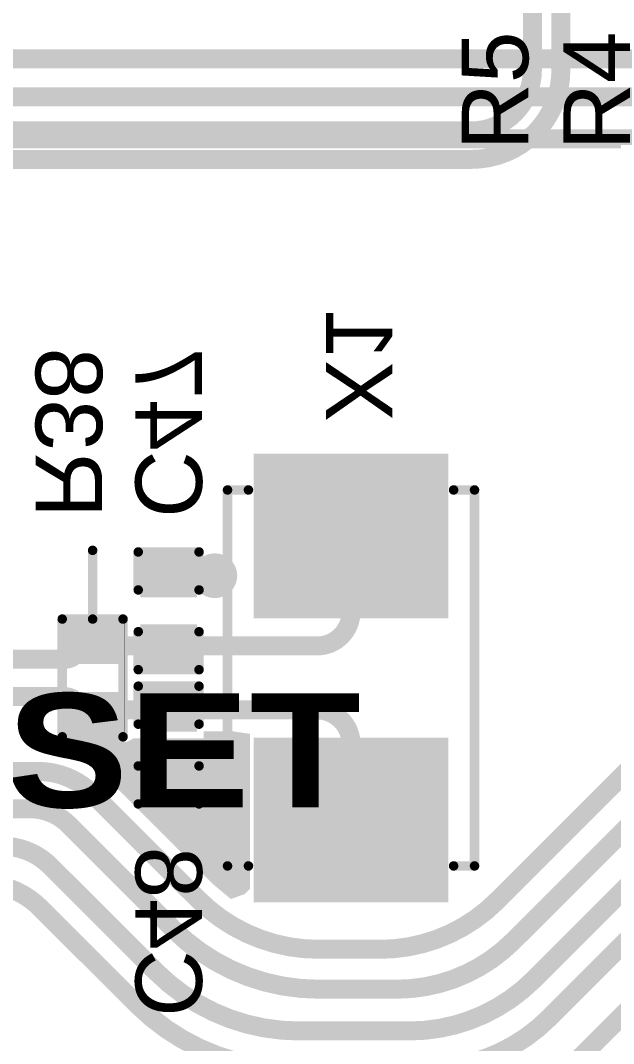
# Model space of a CAD drawing. Header units: inches. Extents: x 0 to 280, y 0 to 81.
# Drawn here: x 133.17 to 141.09, y 55.66 to 69.35 of the extents above; entities that cross this region are included whole.
import ezdxf

# ---------------------------------------------------------------- set-up
doc = ezdxf.new("R2010")
doc.units = ezdxf.units.IN
for name, color, linetype in [('Bottom Layer', 5, 'Continuous'), ('Bottom Overlay', 54, 'Continuous'), ('Bottom Paste', 16, 'Continuous'), ('Bottom Solder', 6, 'Continuous'), ('Top Layer', 1, 'Continuous'), ('Top Overlay', 2, 'Continuous'), ('Via Holes', 16, 'Continuous')]:
    doc.layers.add(name, color=color, linetype=linetype)
doc.styles.add('Arial', font='', dxfattribs={"height": 0.2})
doc.styles.add('Arial Black_Bold', font='', dxfattribs={"height": 0.2})
doc.styles.get('Arial').set_extended_font_data('Arial')
doc.styles.get('Arial Black_Bold').set_extended_font_data('Arial Black', bold=True)

# ---------------------------------------------------------------- blocks, each defined once
blk = doc.blocks.new('C___0402_B_20')
at = {"layer": 'Bottom Layer'}
for points in [[(-0.2413, 0.3175), (-0.2412999999999999, -0.3175), (-0.6985, -0.3175), (-0.6985, 0.3175)], [(0.6985, 0.3175), (0.6985, -0.3175), (0.2413, -0.3175), (0.2412999999999999, 0.3175)]]:
    blk.add_hatch(color=5, dxfattribs=at).paths.add_polyline_path(points)
at = {"layer": 'Bottom Paste'}
for points in [[(-0.2413, 0.3175), (-0.2412999999999999, -0.3175), (-0.6985, -0.3175), (-0.6985, 0.3175)], [(0.6985, 0.3175), (0.6985, -0.3175), (0.2413, -0.3175), (0.2412999999999999, 0.3175)]]:
    blk.add_hatch(color=16, dxfattribs=at).paths.add_polyline_path(points)
at = {"layer": 'Bottom Solder'}
for points in [[(-0.18130012, 0.37749988), (-0.18130012, -0.37749988), (-0.7584998799999999, -0.37749988), (-0.7584998799999999, 0.37749988)], [(0.7584998799999999, 0.37749988), (0.7584998799999999, -0.37749988), (0.18130012, -0.37749988), (0.18130012, 0.37749988)]]:
    blk.add_hatch(color=6, dxfattribs=at).paths.add_polyline_path(points)
at = {"layer": 'Bottom Overlay'}
for points in [[(-0.7874, 0.4064, 0.127, 0.127, 0), (-0.7874, -0.4064, 0.127, 0.127, 0)], [(-0.7874, 0.4064, 0.127, 0.127, 0), (-0.2794, 0.4064, 0.127, 0.127, 0)], [(0.2794, 0.4064, 0.127, 0.127, 0), (0.7874, 0.4064, 0.127, 0.127, 0)], [(0.7874, 0.4064, 0.127, 0.127, 0), (0.7874, -0.4064, 0.127, 0.127, 0)], [(-0.7874, -0.4064, 0.127, 0.127, 0), (-0.2794, -0.4064, 0.127, 0.127, 0)], [(0.2794, -0.4064, 0.127, 0.127, 0), (0.7874, -0.4064, 0.127, 0.127, 0)]]:
    blk.add_lwpolyline(points, format="xyseb", dxfattribs=at)
for points in [[(-0.8191499999999999, 0.4064, 0.0635, 0.0635, 1), (-0.7556499999999999, 0.4064, 0.0635, 0.0635, 1)], [(-0.8191499999999999, 0.4064, 0.0635, 0.0635, 1), (-0.7556499999999999, 0.4064, 0.0635, 0.0635, 1)], [(-0.31115, 0.4064, 0.0635, 0.0635, 1), (-0.24765, 0.4064, 0.0635, 0.0635, 1)], [(0.24765, 0.4064, 0.0635, 0.0635, 1), (0.31115, 0.4064, 0.0635, 0.0635, 1)], [(0.7556499999999999, 0.4064, 0.0635, 0.0635, 1), (0.8191499999999999, 0.4064, 0.0635, 0.0635, 1)], [(0.7556499999999999, 0.4064, 0.0635, 0.0635, 1), (0.8191499999999999, 0.4064, 0.0635, 0.0635, 1)], [(-0.8191499999999999, -0.4064, 0.0635, 0.0635, 1), (-0.7556499999999999, -0.4064, 0.0635, 0.0635, 1)], [(-0.8191499999999999, -0.4064, 0.0635, 0.0635, 1), (-0.7556499999999999, -0.4064, 0.0635, 0.0635, 1)], [(-0.31115, -0.4064, 0.0635, 0.0635, 1), (-0.24765, -0.4064, 0.0635, 0.0635, 1)], [(0.24765, -0.4064, 0.0635, 0.0635, 1), (0.31115, -0.4064, 0.0635, 0.0635, 1)], [(0.7556499999999999, -0.4064, 0.0635, 0.0635, 1), (0.8191499999999999, -0.4064, 0.0635, 0.0635, 1)], [(0.7556499999999999, -0.4064, 0.0635, 0.0635, 1), (0.8191499999999999, -0.4064, 0.0635, 0.0635, 1)]]:
    blk.add_lwpolyline(points, format="xyseb", close=True, dxfattribs=at)
blk = doc.blocks.new('C___0402_B_21')
at = {"layer": 'Bottom Layer'}
for points in [[(-0.2413, 0.3175), (-0.2412999999999999, -0.3175), (-0.6985, -0.3175), (-0.6985, 0.3175)], [(0.6985, 0.3175), (0.6985, -0.3175), (0.2413, -0.3175), (0.2412999999999999, 0.3175)]]:
    blk.add_hatch(color=5, dxfattribs=at).paths.add_polyline_path(points)
at = {"layer": 'Bottom Paste'}
for points in [[(-0.2413, 0.3175), (-0.2412999999999999, -0.3175), (-0.6985, -0.3175), (-0.6985, 0.3175)], [(0.6985, 0.3175), (0.6985, -0.3175), (0.2413, -0.3175), (0.2412999999999999, 0.3175)]]:
    blk.add_hatch(color=16, dxfattribs=at).paths.add_polyline_path(points)
at = {"layer": 'Bottom Solder'}
for points in [[(-0.18130012, 0.37749988), (-0.18130012, -0.37749988), (-0.7584998799999999, -0.37749988), (-0.7584998799999999, 0.37749988)], [(0.7584998799999999, 0.37749988), (0.7584998799999999, -0.37749988), (0.18130012, -0.37749988), (0.18130012, 0.37749988)]]:
    blk.add_hatch(color=6, dxfattribs=at).paths.add_polyline_path(points)
at = {"layer": 'Bottom Overlay'}
for points in [[(-0.7874, -0.4064, 0.127, 0.127, 0), (-0.7874, 0.4064, 0.127, 0.127, 0)], [(-0.2794, 0.4064, 0.127, 0.127, 0), (-0.7874, 0.4064, 0.127, 0.127, 0)], [(0.7874, 0.4064, 0.127, 0.127, 0), (0.2794, 0.4064, 0.127, 0.127, 0)], [(0.7874, -0.4064, 0.127, 0.127, 0), (0.7874, 0.4064, 0.127, 0.127, 0)], [(-0.2794, -0.4064, 0.127, 0.127, 0), (-0.7874, -0.4064, 0.127, 0.127, 0)], [(0.7874, -0.4064, 0.127, 0.127, 0), (0.2794, -0.4064, 0.127, 0.127, 0)]]:
    blk.add_lwpolyline(points, format="xyseb", dxfattribs=at)
for points in [[(-0.8191499999999999, 0.4064, 0.0635, 0.0635, 1), (-0.7556499999999999, 0.4064, 0.0635, 0.0635, 1)], [(-0.8191499999999999, 0.4064, 0.0635, 0.0635, 1), (-0.7556499999999999, 0.4064, 0.0635, 0.0635, 1)], [(-0.31115, 0.4064, 0.0635, 0.0635, 1), (-0.24765, 0.4064, 0.0635, 0.0635, 1)], [(0.24765, 0.4064, 0.0635, 0.0635, 1), (0.31115, 0.4064, 0.0635, 0.0635, 1)], [(0.7556499999999999, 0.4064, 0.0635, 0.0635, 1), (0.8191499999999999, 0.4064, 0.0635, 0.0635, 1)], [(0.7556499999999999, 0.4064, 0.0635, 0.0635, 1), (0.8191499999999999, 0.4064, 0.0635, 0.0635, 1)], [(-0.8191499999999999, -0.4064, 0.0635, 0.0635, 1), (-0.7556499999999999, -0.4064, 0.0635, 0.0635, 1)], [(-0.8191499999999999, -0.4064, 0.0635, 0.0635, 1), (-0.7556499999999999, -0.4064, 0.0635, 0.0635, 1)], [(-0.31115, -0.4064, 0.0635, 0.0635, 1), (-0.24765, -0.4064, 0.0635, 0.0635, 1)], [(0.24765, -0.4064, 0.0635, 0.0635, 1), (0.31115, -0.4064, 0.0635, 0.0635, 1)], [(0.7556499999999999, -0.4064, 0.0635, 0.0635, 1), (0.8191499999999999, -0.4064, 0.0635, 0.0635, 1)], [(0.7556499999999999, -0.4064, 0.0635, 0.0635, 1), (0.8191499999999999, -0.4064, 0.0635, 0.0635, 1)]]:
    blk.add_lwpolyline(points, format="xyseb", close=True, dxfattribs=at)
blk = doc.blocks.new('0153G2_8_000F20DTNJL_B_43')
at = {"layer": 'Bottom Layer'}
for points in [[(-2.89999928, 1.20000014), (-0.8999982, 1.20000014), (-0.8999982, -1.20000014), (-2.89999928, -1.20000014)], [(0.90000074, 1.20000014), (2.90000182, 1.20000014), (2.90000182, -1.20000014), (0.90000074, -1.20000014)]]:
    blk.add_hatch(color=5, dxfattribs=at).paths.add_polyline_path(points)
at = {"layer": 'Bottom Paste'}
for points in [[(-2.89999928, 1.20000014), (-0.8999982, 1.20000014), (-0.8999982, -1.20000014), (-2.89999928, -1.20000014)], [(0.90000074, 1.20000014), (2.90000182, 1.20000014), (2.90000182, -1.20000014), (0.90000074, -1.20000014)]]:
    blk.add_hatch(color=16, dxfattribs=at).paths.add_polyline_path(points)
at = {"layer": 'Bottom Solder'}
for points in [[(-3.00159928, 1.30160014), (-0.7983982000000001, 1.30160014), (-0.7983982000000001, -1.30160014), (-3.00159928, -1.30160014)], [(0.7984007399999999, 1.30160014), (3.00160182, 1.30160014), (3.00160182, -1.30160014), (0.7984007399999999, -1.30160014)]]:
    blk.add_hatch(color=6, dxfattribs=at).paths.add_polyline_path(points)
at = {"layer": 'Bottom Overlay'}
for points in [[(2.5146, 1.651, 0.127, 0.127, 0), (-2.5146, 1.651, 0.127, 0.127, 0)], [(-2.5146, 1.3716, 0.127, 0.127, 0), (-2.5146, 1.651, 0.127, 0.127, 0)], [(2.5146, 1.3716, 0.127, 0.127, 0), (2.5146, 1.651, 0.127, 0.127, 0)], [(-2.5146, -1.651, 0.127, 0.127, 0), (-2.5146, -1.3716, 0.127, 0.127, 0)], [(2.5146, -1.651, 0.127, 0.127, 0), (2.5146, -1.3716, 0.127, 0.127, 0)], [(2.5146, -1.651, 0.127, 0.127, 0), (-2.5146, -1.651, 0.127, 0.127, 0)]]:
    blk.add_lwpolyline(points, format="xyseb", dxfattribs=at)
for points in [[(-2.54635, 1.651, 0.0635, 0.0635, 1), (-2.48285, 1.651, 0.0635, 0.0635, 1)], [(-2.54635, 1.651, 0.0635, 0.0635, 1), (-2.48285, 1.651, 0.0635, 0.0635, 1)], [(2.48285, 1.651, 0.0635, 0.0635, 1), (2.54635, 1.651, 0.0635, 0.0635, 1)], [(2.48285, 1.651, 0.0635, 0.0635, 1), (2.54635, 1.651, 0.0635, 0.0635, 1)], [(-2.54635, 1.3716, 0.0635, 0.0635, 1), (-2.48285, 1.3716, 0.0635, 0.0635, 1)], [(2.48285, 1.3716, 0.0635, 0.0635, 1), (2.54635, 1.3716, 0.0635, 0.0635, 1)], [(-2.54635, -1.3716, 0.0635, 0.0635, 1), (-2.48285, -1.3716, 0.0635, 0.0635, 1)], [(2.48285, -1.3716, 0.0635, 0.0635, 1), (2.54635, -1.3716, 0.0635, 0.0635, 1)], [(-2.54635, -1.651, 0.0635, 0.0635, 1), (-2.48285, -1.651, 0.0635, 0.0635, 1)], [(-2.54635, -1.651, 0.0635, 0.0635, 1), (-2.48285, -1.651, 0.0635, 0.0635, 1)], [(2.48285, -1.651, 0.0635, 0.0635, 1), (2.54635, -1.651, 0.0635, 0.0635, 1)], [(2.48285, -1.651, 0.0635, 0.0635, 1), (2.54635, -1.651, 0.0635, 0.0635, 1)]]:
    blk.add_lwpolyline(points, format="xyseb", close=True, dxfattribs=at)
blk = doc.blocks.new('R___0402_B_73')
at = {"layer": 'Bottom Layer'}
for points in [[(-0.2413, 0.3175), (-0.2412999999999999, -0.3175), (-0.6985, -0.3175), (-0.6985, 0.3175)], [(0.6985, 0.3175), (0.6985, -0.3175), (0.2413, -0.3175), (0.2412999999999999, 0.3175)]]:
    blk.add_hatch(color=5, dxfattribs=at).paths.add_polyline_path(points)
at = {"layer": 'Bottom Paste'}
for points in [[(-0.2413, 0.3175), (-0.2412999999999999, -0.3175), (-0.6985, -0.3175), (-0.6985, 0.3175)], [(0.6985, 0.3175), (0.6985, -0.3175), (0.2413, -0.3175), (0.2412999999999999, 0.3175)]]:
    blk.add_hatch(color=16, dxfattribs=at).paths.add_polyline_path(points)
at = {"layer": 'Bottom Solder'}
for points in [[(-0.18629884, 0.37250116), (-0.1862988399999999, -0.37250116), (-0.75350116, -0.37250116), (-0.75350116, 0.37250116)], [(0.75350116, 0.37250116), (0.75350116, -0.37250116), (0.18629884, -0.37250116), (0.1862988399999999, 0.37250116)]]:
    blk.add_hatch(color=6, dxfattribs=at).paths.add_polyline_path(points)
at = {"layer": 'Bottom Overlay'}
for points in [[(-0.7874, -0.4064, 0.127, 0.127, 0), (-0.7874, 0.4064, 0.127, 0.127, 0)], [(0.7874, 0.4064, 0.127, 0.127, 0), (-0.7874, 0.4064, 0.127, 0.127, 0)], [(0.8128, 0.4318, 0.0032258, 0.0032258, 0), (-0.8128, 0.4318, 0.0032258, 0.0032258, 0)], [(0.7874, -0.4064, 0.127, 0.127, 0), (0.7874, 0.4064, 0.127, 0.127, 0)], [(0.7874, -0.4064, 0.127, 0.127, 0), (-0.7874, -0.4064, 0.127, 0.127, 0)]]:
    blk.add_lwpolyline(points, format="xyseb", dxfattribs=at)
for points in [[(-0.8191499999999999, 0.4064, 0.0635, 0.0635, 1), (-0.7556499999999999, 0.4064, 0.0635, 0.0635, 1)], [(-0.8191499999999999, 0.4064, 0.0635, 0.0635, 1), (-0.7556499999999999, 0.4064, 0.0635, 0.0635, 1)], [(-0.81360518, 0.4318, 0.0016129, 0.0016129, 1), (-0.8119948199999999, 0.4318, 0.0016129, 0.0016129, 1)], [(0.7556499999999999, 0.4064, 0.0635, 0.0635, 1), (0.8191499999999999, 0.4064, 0.0635, 0.0635, 1)], [(0.7556499999999999, 0.4064, 0.0635, 0.0635, 1), (0.8191499999999999, 0.4064, 0.0635, 0.0635, 1)], [(0.8119948199999999, 0.4318, 0.0016129, 0.0016129, 1), (0.81360518, 0.4318, 0.0016129, 0.0016129, 1)], [(-0.8191499999999999, -0.4064, 0.0635, 0.0635, 1), (-0.7556499999999999, -0.4064, 0.0635, 0.0635, 1)], [(-0.8191499999999999, -0.4064, 0.0635, 0.0635, 1), (-0.7556499999999999, -0.4064, 0.0635, 0.0635, 1)], [(0.7556499999999999, -0.4064, 0.0635, 0.0635, 1), (0.8191499999999999, -0.4064, 0.0635, 0.0635, 1)], [(0.7556499999999999, -0.4064, 0.0635, 0.0635, 1), (0.8191499999999999, -0.4064, 0.0635, 0.0635, 1)]]:
    blk.add_lwpolyline(points, format="xyseb", close=True, dxfattribs=at)

msp = doc.modelspace()

# ---------------------------------------------------------------- hatches: boundary and pattern name
at = {"layer": 'Bottom Layer'}
h = msp.add_hatch(color=5, dxfattribs=at)
edge = h.paths.add_edge_path()
edge.add_arc((135.763, 61.91894144), 0.2999994, 0, 360)
msp.add_hatch(color=5, dxfattribs=at).paths.add_polyline_path([(136.23208466, 59.80373866), (136.23208466, 57.72730644), (136.16559508, 57.66126644), (135.97808466, 57.59380403999999), (135.9316052, 57.63194721999999), (135.74299242, 57.78980314), (135.74258094, 57.7902197), (135.74208564, 57.79054989999999), (135.74175544, 57.79104266), (134.33152204, 59.20127859999999), (134.3356343, 59.20539086), (134.06223632, 59.41517707999999), (133.98675768, 59.44644193999999), (134.03728336, 59.70044194), (134.59998226, 59.70044194), (134.59998226, 59.70043939999999), (134.67618734, 59.74254243999999), (135.6159848, 59.74254243999999), (135.6159848, 59.8386662), (135.99254996, 59.8386662)])
h = msp.add_hatch(color=5, dxfattribs=at)
edge = h.paths.add_edge_path()
edge.add_arc((135.763, 59.18374244), 0.2999994, 0, 360)
at = {"layer": 'Top Layer'}
h = msp.add_hatch(color=1, dxfattribs=at)
edge = h.paths.add_edge_path()
edge.add_arc((135.763, 61.91894144), 0.2999994, 0, 360)
h = msp.add_hatch(color=1, dxfattribs=at)
edge = h.paths.add_edge_path()
edge.add_arc((135.763, 59.18374244), 0.2999994, 0, 360)
at = {"layer": 'Via Holes'}
h = msp.add_hatch(color=7, dxfattribs=at)
edge = h.paths.add_edge_path()
edge.add_arc((135.763, 61.91894144), 0.1499997, 0, 360)
h = msp.add_hatch(color=7, dxfattribs=at)
edge = h.paths.add_edge_path()
edge.add_arc((135.763, 59.18374244), 0.1499997, 0, 360)

# ---------------------------------------------------------------- linework, layer by layer
at = {"layer": 'Bottom Layer'}
for points in [[(126.2107585, 68.83215849999999, 0.254, 0.254, 0), (162.2787585, 68.83215849999999, 0.254, 0.254, 0)], [(126.54830418, 68.3241585, 0.254, 0.254, 0), (162.2787585, 68.3241585, 0.254, 0.254, 0)], [(128.01172264, 67.7634408, 0.254, 0.254, 0), (162.2787585, 67.7634408, 0.254, 0.254, 0)], [(139.53655862, 57.57075861999999, 0.254, 0.254, 0), (147.5994, 65.6336, 0.254, 0.254, 0)], [(139.75506466, 57.0349253, 0.254, 0.254, 0), (147.83207162, 65.11193226, 0.254, 0.254, 0)], [(140.03036002, 56.51996062, 0.254, 0.254, 0), (148.0771994, 64.56679999999999, 0.254, 0.254, 0)], [(140.23387498, 56.0050569, 0.254, 0.254, 0), (148.20707722, 63.97825914, 0.254, 0.254, 0)], [(138.60360138, 53.4307415, 0.254, 0.254, 0), (148.54479562, 63.37193573999999, 0.254, 0.254, 0)], [(137.5844848, 61.4352848, 0.254, 0.254, 0), (137.5844848, 62.45134068, 0.254, 0.254, 0)], [(135.1460848, 61.91894144, 0.3809999999999999, 0.3809999999999999, 0), (135.763, 61.91894144, 0.3809999999999999, 0.3809999999999999, 0)], [(137.5844848, 61.4352848, 0.254, 0.254, -0.4142135623730951), (137.12834144, 60.97914143999999, 0.254, 0.254, 0)], [(133.90227474, 60.87574311999999, 0.254, 0.254, 0), (133.94616848, 60.91964194, 0.254, 0.254, 0)], [(133.94616848, 60.91964194, 0.254, 0.254, 0), (134.1300848, 61.02124194, 0.254, 0.254, 0)], [(134.1300848, 61.02124194, 0.254, 0.254, 0), (134.1721853, 60.97914143999999, 0.254, 0.254, 0)], [(134.1721853, 60.97914143999999, 0.254, 0.254, 0), (135.1460848, 60.97914143999999, 0.254, 0.254, 0)], [(135.1460848, 60.97914143999999, 0.254, 0.254, 0), (137.12834144, 60.97914143999999, 0.254, 0.254, 0)], [(130.53288346, 60.80134144, 0.254, 0.254, 0), (133.75445944, 60.80134144, 0.254, 0.254, 0)], [(133.84943512, 60.82290858, 0.254, 0.254, -0.1121163294418892), (133.75445944, 60.80134144, 0.254, 0.254, 0)], [(133.84943512, 60.82290858, 0.254, 0.254, 0), (133.90225696, 60.87572534, 0.254, 0.254, 0)], [(133.90227474, 60.87574311999999, 0.254, 0.254, -2.474844967132024e-05), (133.90225696, 60.87572534, 0.254, 0.254, 0)], [(130.53288346, 60.30134244, 0.254, 0.254, 0), (133.75445944, 60.30134244, 0.254, 0.254, 0)], [(133.75445944, 60.30134244, 0.254, 0.254, -0.1121163294418892), (133.84943512, 60.27977529999999, 0.254, 0.254, 0)], [(133.84943512, 60.27977529999999, 0.254, 0.254, 0), (133.90225696, 60.22695853999999, 0.254, 0.254, 0)], [(133.90225696, 60.22695853999999, 0.254, 0.254, -2.474844967123697e-05), (133.90227474, 60.22694076, 0.254, 0.254, 0)], [(133.90227474, 60.22694076, 0.254, 0.254, 0), (133.94616848, 60.18304194, 0.254, 0.254, 0)], [(133.94616848, 60.18304194, 0.254, 0.254, 0), (134.1300848, 60.08144194, 0.254, 0.254, 0)], [(134.1300848, 60.08144194, 0.254, 0.254, 0), (134.1721853, 60.12354244, 0.254, 0.254, 0)], [(134.1300848, 60.08143939999999, 0.254, 0.254, 0), (134.1721853, 60.12353989999999, 0.254, 0.254, 0)], [(134.1721853, 60.12353989999999, 0.254, 0.254, 0), (137.12834144, 60.12353989999999, 0.254, 0.254, 0)], [(137.12834144, 60.12353989999999, 0.254, 0.254, -0.4142135623730951), (137.5844848, 59.66739653999999, 0.254, 0.254, 0)], [(137.5844848, 58.65134066, 0.254, 0.254, 0), (137.5844848, 59.66739653999999, 0.254, 0.254, 0)], [(130.53288346, 59.3013419, 0.254, 0.254, 0), (133.402197, 59.3013419, 0.254, 0.254, 0)], [(133.402197, 59.3013419, 0.254, 0.254, -0.198912367379658), (134.1300848, 58.99984136, 0.254, 0.254, 0)], [(135.1460848, 59.18374244, 0.3809999999999999, 0.3809999999999999, 0), (135.763, 59.18374244, 0.3809999999999999, 0.3809999999999999, 0)], [(134.1300848, 58.99984136, 0.254, 0.254, 0), (135.5403182, 57.58960796, 0.254, 0.254, 0)], [(130.53288346, 58.8013429, 0.254, 0.254, 0), (133.29352564, 58.8013429, 0.254, 0.254, 0)], [(133.29352564, 58.8013429, 0.254, 0.254, -0.198912367379658), (133.8125848, 58.58634206, 0.254, 0.254, 0)], [(133.8125848, 58.58634206, 0.254, 0.254, 0), (135.20298842, 57.19593843999999, 0.254, 0.254, 0)], [(132.92066888, 58.30134136, 0.254, 0.254, -0.198912367379658), (133.5641093, 58.03481916, 0.254, 0.254, 0)], [(133.5641093, 58.03481916, 0.254, 0.254, 0), (134.9757905, 56.62313795999999, 0.254, 0.254, 0)], [(132.6441848, 57.80134235999999, 0.254, 0.254, -0.198912367379658), (133.42992364, 57.47587692, 0.254, 0.254, 0)], [(135.5403182, 57.58960796, 0.254, 0.254, 0), (135.54155264, 57.58836335999999, 0.254, 0.254, 0)], [(137.1517831, 56.92139745999999, 0.254, 0.254, -0.1989128768127832), (135.54155518, 57.5883659, 0.254, 0.254, 0)], [(139.53655862, 57.57075861999999, 0.254, 0.254, -0.1989791507200739), (137.96943196, 56.92139745999999, 0.254, 0.254, 0)], [(133.42992618, 57.47587692, 0.254, 0.254, 0), (134.71736328, 56.18843982, 0.254, 0.254, 0)], [(135.20298842, 57.19593843999999, 0.254, 0.254, 0), (135.20422286, 57.19469384, 0.254, 0.254, 0)], [(137.15177802, 56.38799745999999, 0.254, 0.254, -0.1989125779773431), (135.2042254, 57.19469638, 0.254, 0.254, 0)], [(139.75506466, 57.0349253, 0.254, 0.254, -0.1990754691493724), (138.19463598, 56.38799745999999, 0.254, 0.254, 0)], [(137.1517831, 56.92139745999999, 0.254, 0.254, 0), (137.15291848, 56.9214, 0.254, 0.254, 0)], [(137.15291848, 56.9214, 0.254, 0.254, 0), (137.96829404, 56.9214, 0.254, 0.254, 0)], [(137.96829404, 56.9214, 0.254, 0.254, 0), (137.96943196, 56.92139745999999, 0.254, 0.254, 0)], [(134.9757905, 56.62313795999999, 0.254, 0.254, 0), (134.97702494, 56.62189336, 0.254, 0.254, 0)], [(136.89077524, 55.82919746, 0.254, 0.254, -0.1989125102580271), (134.97702748, 56.6218959, 0.254, 0.254, 0)], [(140.03036002, 56.51996062, 0.254, 0.254, -0.1990529273874024), (138.3639727, 55.82919746, 0.254, 0.254, 0)], [(137.15177802, 56.38799745999999, 0.254, 0.254, 0), (137.1529134, 56.38800000000001, 0.254, 0.254, 0)], [(137.1529134, 56.38800000000001, 0.254, 0.254, 0), (138.19302816, 56.38800000000001, 0.254, 0.254, 0)], [(138.19302816, 56.38800000000001, 0.254, 0.254, 0), (138.19463598, 56.38799745999999, 0.254, 0.254, 0)], [(134.71736328, 56.18843982, 0.254, 0.254, 0), (134.71859772, 56.18719521999999, 0.254, 0.254, 0)], [(136.8093149, 55.32119746, 0.254, 0.254, -0.1989124981642084), (134.71860026, 56.18719775999999, 0.254, 0.254, 0)], [(140.23387498, 56.0050569, 0.254, 0.254, -0.1989429311132383), (138.58316708, 55.32119746, 0.254, 0.254, 0)], [(136.89077524, 55.82919746, 0.254, 0.254, 0), (136.89191062, 55.82919999999999, 0.254, 0.254, 0)], [(136.89191062, 55.82919999999999, 0.254, 0.254, 0), (138.36283478, 55.82919999999999, 0.254, 0.254, 0)], [(138.36283478, 55.82919999999999, 0.254, 0.254, 0), (138.3639727, 55.82919746, 0.254, 0.254, 0)]]:
    msp.add_lwpolyline(points, format="xyseb", dxfattribs=at)
for points in [[(137.5209848, 62.45134068, 0.127, 0.127, 1), (137.6479848, 62.45134068, 0.127, 0.127, 1)], [(135.0508348, 61.91894144, 0.1905, 0.1905, 1), (135.2413348, 61.91894144, 0.1905, 0.1905, 1)], [(135.66775, 61.91894144, 0.1905, 0.1905, 1), (135.85825, 61.91894144, 0.1905, 0.1905, 1)], [(137.5209848, 61.4352848, 0.127, 0.127, 1), (137.6479848, 61.4352848, 0.127, 0.127, 1)], [(137.5209848, 61.4352848, 0.127, 0.127, 1), (137.6479848, 61.4352848, 0.127, 0.127, 1)], [(133.88266848, 60.91964194, 0.127, 0.127, 1), (134.00966848, 60.91964194, 0.127, 0.127, 1)], [(133.88266848, 60.91964194, 0.127, 0.127, 1), (134.00966848, 60.91964194, 0.127, 0.127, 1)], [(134.0665848, 61.02124194, 0.127, 0.127, 1), (134.1935848, 61.02124194, 0.127, 0.127, 1)], [(134.0665848, 61.02124194, 0.127, 0.127, 1), (134.1935848, 61.02124194, 0.127, 0.127, 1)], [(134.1086853, 60.97914143999999, 0.127, 0.127, 1), (134.2356853, 60.97914143999999, 0.127, 0.127, 1)], [(134.1086853, 60.97914143999999, 0.127, 0.127, 1), (134.2356853, 60.97914143999999, 0.127, 0.127, 1)], [(135.0825848, 60.97914143999999, 0.127, 0.127, 1), (135.2095848, 60.97914143999999, 0.127, 0.127, 1)], [(135.0825848, 60.97914143999999, 0.127, 0.127, 1), (135.2095848, 60.97914143999999, 0.127, 0.127, 1)], [(137.06484144, 60.97914143999999, 0.127, 0.127, 1), (137.19184144, 60.97914143999999, 0.127, 0.127, 1)], [(137.06484144, 60.97914143999999, 0.127, 0.127, 1), (137.19184144, 60.97914143999999, 0.127, 0.127, 1)], [(133.69095944, 60.80134144, 0.127, 0.127, 1), (133.81795944, 60.80134144, 0.127, 0.127, 1)], [(133.69095944, 60.80134144, 0.127, 0.127, 1), (133.81795944, 60.80134144, 0.127, 0.127, 1)], [(133.78593512, 60.82290858, 0.127, 0.127, 1), (133.91293512, 60.82290858, 0.127, 0.127, 1)], [(133.78593512, 60.82290858, 0.127, 0.127, 1), (133.91293512, 60.82290858, 0.127, 0.127, 1)], [(133.83875696, 60.87572534, 0.127, 0.127, 1), (133.96575696, 60.87572534, 0.127, 0.127, 1)], [(133.83875696, 60.87572534, 0.127, 0.127, 1), (133.96575696, 60.87572534, 0.127, 0.127, 1)], [(133.83877474, 60.87574311999999, 0.127, 0.127, 1), (133.96577474, 60.87574311999999, 0.127, 0.127, 1)], [(133.83877474, 60.87574311999999, 0.127, 0.127, 1), (133.96577474, 60.87574311999999, 0.127, 0.127, 1)], [(133.69095944, 60.30134244, 0.127, 0.127, 1), (133.81795944, 60.30134244, 0.127, 0.127, 1)], [(133.69095944, 60.30134244, 0.127, 0.127, 1), (133.81795944, 60.30134244, 0.127, 0.127, 1)], [(133.78593512, 60.27977529999999, 0.127, 0.127, 1), (133.91293512, 60.27977529999999, 0.127, 0.127, 1)], [(133.78593512, 60.27977529999999, 0.127, 0.127, 1), (133.91293512, 60.27977529999999, 0.127, 0.127, 1)], [(133.83875696, 60.22695853999999, 0.127, 0.127, 1), (133.96575696, 60.22695853999999, 0.127, 0.127, 1)], [(133.83875696, 60.22695853999999, 0.127, 0.127, 1), (133.96575696, 60.22695853999999, 0.127, 0.127, 1)], [(133.83877474, 60.22694076, 0.127, 0.127, 1), (133.96577474, 60.22694076, 0.127, 0.127, 1)], [(133.83877474, 60.22694076, 0.127, 0.127, 1), (133.96577474, 60.22694076, 0.127, 0.127, 1)], [(133.88266848, 60.18304194, 0.127, 0.127, 1), (134.00966848, 60.18304194, 0.127, 0.127, 1)], [(133.88266848, 60.18304194, 0.127, 0.127, 1), (134.00966848, 60.18304194, 0.127, 0.127, 1)], [(134.1086853, 60.12354244, 0.127, 0.127, 1), (134.2356853, 60.12354244, 0.127, 0.127, 1)], [(134.1086853, 60.12353989999999, 0.127, 0.127, 1), (134.2356853, 60.12353989999999, 0.127, 0.127, 1)], [(134.1086853, 60.12353989999999, 0.127, 0.127, 1), (134.2356853, 60.12353989999999, 0.127, 0.127, 1)], [(137.06484144, 60.12353989999999, 0.127, 0.127, 1), (137.19184144, 60.12353989999999, 0.127, 0.127, 1)], [(137.06484144, 60.12353989999999, 0.127, 0.127, 1), (137.19184144, 60.12353989999999, 0.127, 0.127, 1)], [(134.0665848, 60.08144194, 0.127, 0.127, 1), (134.1935848, 60.08144194, 0.127, 0.127, 1)], [(134.0665848, 60.08144194, 0.127, 0.127, 1), (134.1935848, 60.08144194, 0.127, 0.127, 1)], [(134.0665848, 60.08143939999999, 0.127, 0.127, 1), (134.1935848, 60.08143939999999, 0.127, 0.127, 1)], [(137.5209848, 59.66739653999999, 0.127, 0.127, 1), (137.6479848, 59.66739653999999, 0.127, 0.127, 1)], [(137.5209848, 59.66739653999999, 0.127, 0.127, 1), (137.6479848, 59.66739653999999, 0.127, 0.127, 1)], [(133.338697, 59.3013419, 0.127, 0.127, 1), (133.465697, 59.3013419, 0.127, 0.127, 1)], [(133.338697, 59.3013419, 0.127, 0.127, 1), (133.465697, 59.3013419, 0.127, 0.127, 1)], [(135.0508348, 59.18374244, 0.1905, 0.1905, 1), (135.2413348, 59.18374244, 0.1905, 0.1905, 1)], [(135.66775, 59.18374244, 0.1905, 0.1905, 1), (135.85825, 59.18374244, 0.1905, 0.1905, 1)], [(134.0665848, 58.99984136, 0.127, 0.127, 1), (134.1935848, 58.99984136, 0.127, 0.127, 1)], [(134.0665848, 58.99984136, 0.127, 0.127, 1), (134.1935848, 58.99984136, 0.127, 0.127, 1)], [(133.23002564, 58.8013429, 0.127, 0.127, 1), (133.35702564, 58.8013429, 0.127, 0.127, 1)], [(133.23002564, 58.8013429, 0.127, 0.127, 1), (133.35702564, 58.8013429, 0.127, 0.127, 1)], [(133.7490848, 58.58634206, 0.127, 0.127, 1), (133.8760848, 58.58634206, 0.127, 0.127, 1)], [(133.7490848, 58.58634206, 0.127, 0.127, 1), (133.8760848, 58.58634206, 0.127, 0.127, 1)], [(137.5209848, 58.65134066, 0.127, 0.127, 1), (137.6479848, 58.65134066, 0.127, 0.127, 1)], [(133.5006093, 58.03481916, 0.127, 0.127, 1), (133.6276093, 58.03481916, 0.127, 0.127, 1)], [(133.5006093, 58.03481916, 0.127, 0.127, 1), (133.6276093, 58.03481916, 0.127, 0.127, 1)], [(135.4768182, 57.58960796, 0.127, 0.127, 1), (135.6038182, 57.58960796, 0.127, 0.127, 1)], [(135.4768182, 57.58960796, 0.127, 0.127, 1), (135.6038182, 57.58960796, 0.127, 0.127, 1)], [(135.47805264, 57.58836335999999, 0.127, 0.127, 1), (135.60505264, 57.58836335999999, 0.127, 0.127, 1)], [(135.47805518, 57.5883659, 0.127, 0.127, 1), (135.60505518, 57.5883659, 0.127, 0.127, 1)], [(139.47305862, 57.57075861999999, 0.127, 0.127, 1), (139.60005862, 57.57075861999999, 0.127, 0.127, 1)], [(139.47305862, 57.57075861999999, 0.127, 0.127, 1), (139.60005862, 57.57075861999999, 0.127, 0.127, 1)], [(133.36642364, 57.47587692, 0.127, 0.127, 1), (133.49342364, 57.47587692, 0.127, 0.127, 1)], [(133.36642618, 57.47587692, 0.127, 0.127, 1), (133.49342618, 57.47587692, 0.127, 0.127, 1)], [(135.13948842, 57.19593843999999, 0.127, 0.127, 1), (135.26648842, 57.19593843999999, 0.127, 0.127, 1)], [(135.13948842, 57.19593843999999, 0.127, 0.127, 1), (135.26648842, 57.19593843999999, 0.127, 0.127, 1)], [(135.14072286, 57.19469384, 0.127, 0.127, 1), (135.26772286, 57.19469384, 0.127, 0.127, 1)], [(135.1407254, 57.19469638, 0.127, 0.127, 1), (135.2677254, 57.19469638, 0.127, 0.127, 1)], [(139.69156466, 57.0349253, 0.127, 0.127, 1), (139.81856466, 57.0349253, 0.127, 0.127, 1)], [(139.69156466, 57.0349253, 0.127, 0.127, 1), (139.81856466, 57.0349253, 0.127, 0.127, 1)], [(137.0882831, 56.92139745999999, 0.127, 0.127, 1), (137.2152831, 56.92139745999999, 0.127, 0.127, 1)], [(137.0882831, 56.92139745999999, 0.127, 0.127, 1), (137.2152831, 56.92139745999999, 0.127, 0.127, 1)], [(137.08941848, 56.9214, 0.127, 0.127, 1), (137.21641848, 56.9214, 0.127, 0.127, 1)], [(137.08941848, 56.9214, 0.127, 0.127, 1), (137.21641848, 56.9214, 0.127, 0.127, 1)], [(137.90479404, 56.9214, 0.127, 0.127, 1), (138.03179404, 56.9214, 0.127, 0.127, 1)], [(137.90479404, 56.9214, 0.127, 0.127, 1), (138.03179404, 56.9214, 0.127, 0.127, 1)], [(137.90593196, 56.92139745999999, 0.127, 0.127, 1), (138.03293196, 56.92139745999999, 0.127, 0.127, 1)], [(137.90593196, 56.92139745999999, 0.127, 0.127, 1), (138.03293196, 56.92139745999999, 0.127, 0.127, 1)], [(134.9122905, 56.62313795999999, 0.127, 0.127, 1), (135.0392905, 56.62313795999999, 0.127, 0.127, 1)], [(134.9122905, 56.62313795999999, 0.127, 0.127, 1), (135.0392905, 56.62313795999999, 0.127, 0.127, 1)], [(134.91352494, 56.62189336, 0.127, 0.127, 1), (135.04052494, 56.62189336, 0.127, 0.127, 1)], [(134.91352748, 56.6218959, 0.127, 0.127, 1), (135.04052748, 56.6218959, 0.127, 0.127, 1)], [(139.96686002, 56.51996062, 0.127, 0.127, 1), (140.09386002, 56.51996062, 0.127, 0.127, 1)], [(139.96686002, 56.51996062, 0.127, 0.127, 1), (140.09386002, 56.51996062, 0.127, 0.127, 1)], [(137.08827802, 56.38799745999999, 0.127, 0.127, 1), (137.21527802, 56.38799745999999, 0.127, 0.127, 1)], [(137.08827802, 56.38799745999999, 0.127, 0.127, 1), (137.21527802, 56.38799745999999, 0.127, 0.127, 1)], [(137.0894134, 56.38800000000001, 0.127, 0.127, 1), (137.2164134, 56.38800000000001, 0.127, 0.127, 1)], [(137.0894134, 56.38800000000001, 0.127, 0.127, 1), (137.2164134, 56.38800000000001, 0.127, 0.127, 1)], [(138.12952816, 56.38800000000001, 0.127, 0.127, 1), (138.25652816, 56.38800000000001, 0.127, 0.127, 1)], [(138.12952816, 56.38800000000001, 0.127, 0.127, 1), (138.25652816, 56.38800000000001, 0.127, 0.127, 1)], [(138.13113598, 56.38799745999999, 0.127, 0.127, 1), (138.25813598, 56.38799745999999, 0.127, 0.127, 1)], [(138.13113598, 56.38799745999999, 0.127, 0.127, 1), (138.25813598, 56.38799745999999, 0.127, 0.127, 1)], [(134.65386328, 56.18843982, 0.127, 0.127, 1), (134.78086328, 56.18843982, 0.127, 0.127, 1)], [(134.65386328, 56.18843982, 0.127, 0.127, 1), (134.78086328, 56.18843982, 0.127, 0.127, 1)], [(134.65509772, 56.18719521999999, 0.127, 0.127, 1), (134.78209772, 56.18719521999999, 0.127, 0.127, 1)], [(134.65510026, 56.18719775999999, 0.127, 0.127, 1), (134.78210026, 56.18719775999999, 0.127, 0.127, 1)], [(140.17037498, 56.0050569, 0.127, 0.127, 1), (140.29737498, 56.0050569, 0.127, 0.127, 1)], [(140.17037498, 56.0050569, 0.127, 0.127, 1), (140.29737498, 56.0050569, 0.127, 0.127, 1)], [(136.82727524, 55.82919746, 0.127, 0.127, 1), (136.95427524, 55.82919746, 0.127, 0.127, 1)], [(136.82727524, 55.82919746, 0.127, 0.127, 1), (136.95427524, 55.82919746, 0.127, 0.127, 1)], [(136.82841062, 55.82919999999999, 0.127, 0.127, 1), (136.95541062, 55.82919999999999, 0.127, 0.127, 1)], [(136.82841062, 55.82919999999999, 0.127, 0.127, 1), (136.95541062, 55.82919999999999, 0.127, 0.127, 1)], [(138.29933478, 55.82919999999999, 0.127, 0.127, 1), (138.42633478, 55.82919999999999, 0.127, 0.127, 1)], [(138.29933478, 55.82919999999999, 0.127, 0.127, 1), (138.42633478, 55.82919999999999, 0.127, 0.127, 1)], [(138.3004727, 55.82919746, 0.127, 0.127, 1), (138.4274727, 55.82919746, 0.127, 0.127, 1)], [(138.3004727, 55.82919746, 0.127, 0.127, 1), (138.4274727, 55.82919746, 0.127, 0.127, 1)]]:
    msp.add_lwpolyline(points, format="xyseb", close=True, dxfattribs=at)
at = {"layer": 'Bottom Overlay'}
msp.add_lwpolyline([(134.1300848, 61.33874193999999, 0.127, 0.127, 0), (134.1300848, 62.2581432, 0.127, 0.127, 0)], format="xyseb", dxfattribs=at)
for points in [[(134.0983348, 62.2581432, 0.0635, 0.0635, 1), (134.1618348, 62.2581432, 0.0635, 0.0635, 1)], [(134.0983348, 61.33874193999999, 0.0635, 0.0635, 1), (134.1618348, 61.33874193999999, 0.0635, 0.0635, 1)]]:
    msp.add_lwpolyline(points, format="xyseb", close=True, dxfattribs=at)
at = {"layer": 'Top Layer'}
for points in [[(140.00870144, 68.6816, 0.254, 0.254, 0), (140.00870144, 69.65709969999999, 0.254, 0.254, 0)], [(140.38970144, 68.6816, 0.254, 0.254, 0), (140.38970144, 69.65710224, 0.254, 0.254, 0)], [(140.00870144, 68.6816, 0.254, 0.254, -0.4142135623730951), (139.19590144, 67.8688, 0.254, 0.254, 0)], [(140.38970144, 68.6816, 0.254, 0.254, -0.4142135623730951), (139.19590144, 67.4878, 0.254, 0.254, 0)], [(125.78485384, 67.8688, 0.254, 0.254, 0), (139.19590144, 67.8688, 0.254, 0.254, 0)], [(125.78485384, 67.4878, 0.254, 0.254, 0), (139.19590144, 67.4878, 0.254, 0.254, 0)]]:
    msp.add_lwpolyline(points, format="xyseb", dxfattribs=at)
for points in [[(139.94520144, 68.6816, 0.127, 0.127, 1), (140.07220144, 68.6816, 0.127, 0.127, 1)], [(139.94520144, 68.6816, 0.127, 0.127, 1), (140.07220144, 68.6816, 0.127, 0.127, 1)], [(140.32620144, 68.6816, 0.127, 0.127, 1), (140.45320144, 68.6816, 0.127, 0.127, 1)], [(140.32620144, 68.6816, 0.127, 0.127, 1), (140.45320144, 68.6816, 0.127, 0.127, 1)], [(139.13240144, 67.8688, 0.127, 0.127, 1), (139.25940144, 67.8688, 0.127, 0.127, 1)], [(139.13240144, 67.8688, 0.127, 0.127, 1), (139.25940144, 67.8688, 0.127, 0.127, 1)], [(139.13240144, 67.4878, 0.127, 0.127, 1), (139.25940144, 67.4878, 0.127, 0.127, 1)], [(139.13240144, 67.4878, 0.127, 0.127, 1), (139.25940144, 67.4878, 0.127, 0.127, 1)]]:
    msp.add_lwpolyline(points, format="xyseb", close=True, dxfattribs=at)

# ---------------------------------------------------------------- block references
for name, p, rotation in [('0153G2_8_000F20DTNJL_B_43', (137.5844848, 60.55134194), 270), ('C___0402_B_21', (135.1460848, 61.44904143999999), 270), ('R___0402_B_73', (134.1300848, 60.55134194), 270), ('C___0402_B_20', (135.1460848, 59.65364244), 90)]:
    msp.add_blockref(name, p, dxfattribs=dict(rotation=rotation))

# ---------------------------------------------------------------- texts
at = {"layer": 'Bottom Overlay', "style": 'Arial', "text_generation_flag": 2}
for s, p in [('X1', (137.24904478, 63.97432468)), ('R38', (133.36822704, 62.69238922)), ('C47', (134.70172958, 62.69239175999999)), ('C48', (134.70172958, 56.0175918))]:
    msp.add_text(s, height=0.889, rotation=270, dxfattribs=at).set_placement(p)
at = {"layer": 'Top Overlay', "style": 'Arial'}
for s, p in [('R5', (139.95405588, 67.61080712)), ('R4', (141.31365692, 67.61080712))]:
    msp.add_text(s, height=0.889, rotation=90, dxfattribs=at).set_placement(p)
at = {"layer": 'Top Overlay', "style": 'Arial Black_Bold'}
msp.add_text('RESET', height=1.524, dxfattribs=at).set_placement((129.5953974, 58.82039035999999))

doc.saveas('drawing.dxf')
